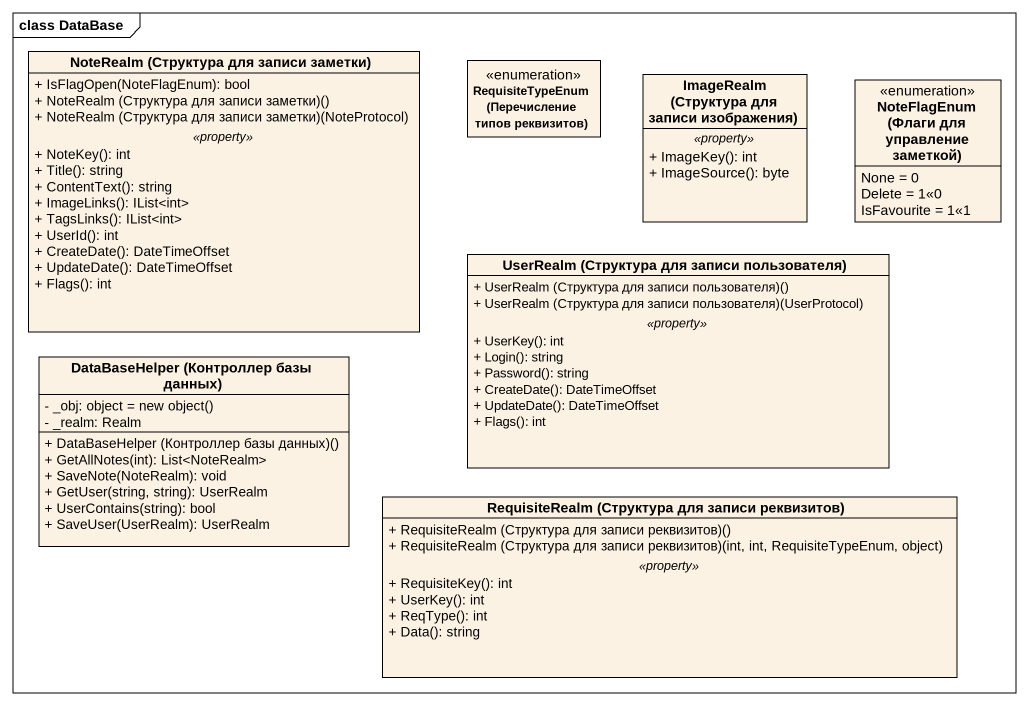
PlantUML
@startuml
mainframe class DataBase
hide circle
hide empty members
skinparam classAttributeIconSize 0
class "NoteRealm (Структура для записи заметки)" as NoteRealm_Структура_для {
  + IsFlagOpen(NoteFlagEnum): bool
  + NoteRealm (Структура для записи заметки)()
  + NoteRealm (Структура для записи заметки)(NoteProtocol)
  .. <<property>> ..
  + NoteKey(): int
  + Title(): string
  + ContentText(): string
  + ImageLinks(): IList<int>
  + TagsLinks(): IList<int>
  + UserId(): int
  + CreateDate(): DateTimeOffset
  + UpdateDate(): DateTimeOffset
  + Flags(): int
}
enum "RequisiteTypeEnum (Перечисление типов реквизитов)" as RequisiteTypeEnum
class "ImageRealm (Структура для записи изображения)" as ImageRealm_Структура_для {
  .. <<property>> ..
  + ImageKey(): int
  + ImageSource(): byte
}
enum "NoteFlagEnum (Флаги для управление заметкой)" as NoteFlagEnum_Флаги_для {
  None = 0
  Delete = 1<<0
  IsFavourite = 1<<1
}
class "UserRealm (Структура для записи пользователя)" as UserRealm_Структура_для {
  + UserRealm (Структура для записи пользователя)()
  + UserRealm (Структура для записи пользователя)(UserProtocol)
  .. <<property>> ..
  + UserKey(): int
  + Login(): string
  + Password(): string
  + CreateDate(): DateTimeOffset
  + UpdateDate(): DateTimeOffset
  + Flags(): int
}
class "DataBaseHelper (Контроллер базы данных)" as DataBaseHelper_Контроллер {
  {field} - _obj: object = new object()
  - _realm: Realm
  + DataBaseHelper (Контроллер базы данных)()
  + GetAllNotes(int): List<NoteRealm>
  + SaveNote(NoteRealm): void
  + GetUser(string, string): UserRealm
  + UserContains(string): bool
  + SaveUser(UserRealm): UserRealm
}
class "RequisiteRealm (Структура для записи реквизитов)" as RequisiteRealm_Структура {
  + RequisiteRealm (Структура для записи реквизитов)()
  + RequisiteRealm (Структура для записи реквизитов)(int, int, RequisiteTypeEnum, object)
  .. <<property>> ..
  + RequisiteKey(): int
  + UserKey(): int
  + ReqType(): int
  + Data(): string
}
@enduml
